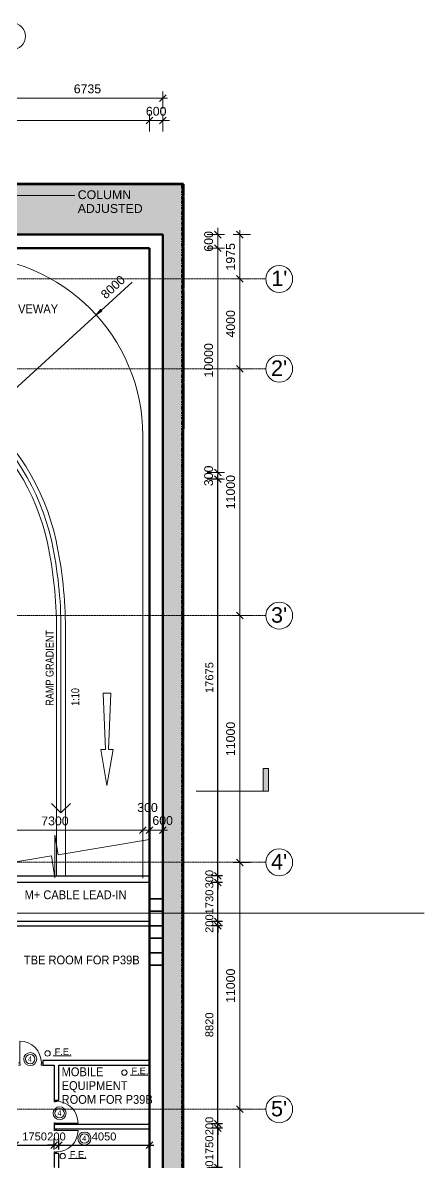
# Model space of a CAD drawing. Header units: millimetres. Extents: x -309924 to 219496, y -330797 to 211873.
# Drawn here: x 117331 to 135252, y 161093 to 211873 of the extents above; entities that cross this region are included whole.
import ezdxf

# ---------------------------------------------------------------- set-up
doc = ezdxf.new("R2010")
doc.units = ezdxf.units.MM
for name, pattern in [('Double dash', [24.5, 10, -3, 2, -3, 2, -4.5]), ('Double dash_2_', [42.8625, 15.875, -4.7625, 6.35, -4.7625, 6.35, -4.7625]), ('Grid Line', [21, 12, -3, 3, -3])]:
    doc.linetypes.add(name, pattern=pattern)
for name, color, linetype, lineweight in [('0-1', 7, 'Continuous', 5), ('0-3', 7, 'Double dash_2_', 50), ('A-ANNO-DIMS', 7, 'Continuous', 9), ('A-ANNO-NOTE', 7, 'Continuous', 5), ('A-ANNO-NOTE-1', 7, 'Continuous', 20), ('A-DETL', 102, 'Continuous', 5), ('A-DOOR', 7, 'Continuous', 5), ('A-FLOR', 7, 'Continuous', 18), ('A-FLOR-LEVL-1', 7, 'Continuous', 9), ('A-WALL-2', 7, 'Continuous', 35), ('A-WALL-3', 7, 'Continuous', 13), ('C-PROP-LINE', 7, 'Double dash', 70), ('C-PROP-LINE-1', 7, 'Double dash_2_', 50), ('Dims-M_ANCILLARYBUILDING1-F_dwg-1', 7, 'Continuous', 9), ('G-ANNO-TEXT', 7, 'Continuous', 5), ('I-WALL', 7, 'Continuous', 9), ('OAP030__', 7, 'Continuous', 13), ('OAP280_W', 210, 'Continuous', 50), ('S-COLS-2', 7, 'Continuous', 35), ('S-COLS-4', 7, 'Continuous', 13), ('S-GRID-1', 7, 'Grid Line', 5), ('S-GRID-IDEN', 7, 'Continuous', 5), ('UNDERLINE', 10, 'Continuous', 30)]:
    doc.layers.add(name, color=color, linetype=linetype, lineweight=lineweight)
doc.layers.add('A-DETL-GENF-5', color=7, linetype='Continuous', lineweight=9, true_color=0x525252)
doc.layers.add('A-WALL-PATT-1', color=7, linetype='Continuous', lineweight=9, true_color=0x009369)
doc.styles.add('Arial Narrow', font='ARIALN.TTF', dxfattribs={"height": 353.981763})
doc.styles.add('Arial_1', font='arial.ttf', dxfattribs={"height": 393.413174})
doc.styles.add('Arial_11', font='arial.ttf', dxfattribs={"height": 354.071856})
doc.styles.add('Arial_2', font='arial.ttf', dxfattribs={"height": 1.475299})
doc.styles.add('Arial_4', font='arial.ttf', dxfattribs={"height": 688.473054})
doc.styles.add('Arial_5', font='arial.ttf', dxfattribs={"width": 0.9, "height": 393.413174})
doc.styles.add('Arial_6', font='arial.ttf', dxfattribs={"height": 1.18024})
doc.styles.add('Arial_7', font='arial.ttf', dxfattribs={"width": 0.8, "height": 1.967066})
doc.dimstyles.new('Diagonal_-_2_0mm_Arial', dxfattribs={"dimscale": 304.8, "dimtxt": 500, "dimasz": 0.984252, "dimexe": 0.984252, "dimexo": 0.984252, "dimgap": 0.656168, "dimtad": 1, "dimdec": 0, "dimrnd": 5, "dimzin": 0, "dimdsep": 46, "dimtxsty": 'Arial_11', "dimblk1": 'OBLIQUE', "dimblk2": 'OBLIQUE', "dimsah": 1, "dimcen": 0.09, "dimdle": 0.656168, "dimadec": 0, "dimazin": 0, "dimtfac": 1, "dimtdec": 4, "dimtix": 1, "dimtmove": 0, "dimatfit": 3, "dimfxl": 1, "dimtvp": 1, "dimtolj": 1, "dimtzin": 0, "dimarcsym": 2})

# ---------------------------------------------------------------- blocks, each defined once
blk = doc.blocks.new('Family - ___-1112717-B2_F PLAN _2 OF 2_')
at = {"layer": 'C-PROP-LINE', "ltscale": 0.5}
for p, q in [((124200, 204684), (75195, 204615)), ((124469, 204684), (124200, 204684)), ((124462, 151157), (124469, 204684))]:
    blk.add_line(p, q, dxfattribs=at)
blk = doc.blocks.new('Grid - 3mm-2917264-B2_F PLAN _2 OF 2_')
at = {"layer": 'S-GRID-IDEN'}
blk.add_circle((0, 0), 3, dxfattribs=at)
blk = doc.blocks.new('Family - ___-2785461-B2_F PLAN _2 OF 2_')
at = {"layer": 'C-PROP-LINE'}
for p, q in [((124467, 204681), (75361, 204681)), ((124499, 204681), (124468, 204681)), ((124491, 135185), (124499, 204681))]:
    blk.add_line(p, q, dxfattribs=at)
blk = doc.blocks.new('Family - ___-36030423-B2_F PLAN _2 OF 2_')
at = {"layer": 'C-PROP-LINE'}
for p, q in [((124467, 204681), (75361, 204681)), ((124499, 204681), (124468, 204681)), ((124491, 135185), (124499, 204681))]:
    blk.add_line(p, q, dxfattribs=at)
blk = doc.blocks.new('Family - ___-3197506-B2_F PLAN _2 OF 2_')
at = {"layer": 'C-PROP-LINE-1'}
for p, q in [((124467, 204681), (75361, 204681)), ((124499, 204681), (124468, 204681)), ((124491, 135185), (124499, 204681))]:
    blk.add_line(p, q, dxfattribs=at)
blk = doc.blocks.new('Section - M_Section Tail - Filled-17576198-0510')
at = {"layer": 'Dims-M_ANCILLARYBUILDING1-F_dwg-1'}
blk.add_hatch(color=256, dxfattribs=at).paths.add_polyline_path([(0, 5), (0, 0), (-1.2, 0), (-1.2, 5)], flags=0)
for p, q in [((0, 5), (-1.2, 5)), ((-1.2, 5), (-1.2, 0)), ((0, 0), (0, 5)), ((-1.2, 0), (0, 0))]:
    blk.add_line(p, q, dxfattribs=at)
blk = doc.blocks.new('A$C2C6E4749')
at = {"layer": 'Dims-M_ANCILLARYBUILDING1-F_dwg-1'}
blk.add_line((77724, 3178), (80709, 3178), dxfattribs=at)
at = {"layer": 'Dims-M_ANCILLARYBUILDING1-F_dwg-1', "extrusion": (0, 0, -1), "xscale": 199.9999999999998, "yscale": 199.9999999999998, "zscale": 199.9999999999998}
blk.add_blockref('Section - M_Section Tail - Filled-17576198-0510', (-80709, 3178), dxfattribs=at)
blk = doc.blocks.new('ARC_DOOR_T10_SINGLE_BASIC - 900x2100mm-43282637-A3_B2_F')
at = {"layer": 'A-DOOR', "lineweight": 9}
for p, q in [((-469, 100), (-544, 100)), ((-544, 0), (-484, 0)), ((-484, 0), (-484, 53)), ((-484, 53), (-469, 53)), ((-469, 53), (-469, 100)), ((544, 100), (469, 100)), ((469, 100), (469, 53)), ((469, 53), (484, 53)), ((484, 53), (484, 0)), ((484, 0), (544, 0))]:
    blk.add_line(p, q, dxfattribs=at)
at = {"layer": 'A-DOOR'}
blk.add_line((481, 0), (481, -962), dxfattribs=at)
blk.add_arc((481, 0), 962, 180, 270, dxfattribs=at)
blk = doc.blocks.new('ARC_DOOR_T10_SINGLE_BASIC - 900x2100mm-43282633-A3_B2_F')
at = {"layer": 'A-DOOR'}
blk.add_line((481, 0), (481, 962), dxfattribs=at)
at = {"layer": 'A-DOOR', "lineweight": 9}
for p, q in [((-544, 0), (-484, 0)), ((-469, -100), (-544, -100)), ((-484, 0), (-484, -53)), ((-484, -53), (-469, -53)), ((-469, -53), (-469, -100)), ((469, -100), (469, -53)), ((469, -53), (484, -53)), ((544, -100), (469, -100)), ((484, 0), (544, 0)), ((484, -53), (484, 0))]:
    blk.add_line(p, q, dxfattribs=at)
at = {"layer": 'A-DOOR'}
blk.add_arc((481, 0), 962, 90, 180, dxfattribs=at)
blk = doc.blocks.new('Dims-B2-FPLAN_2OF2__dwg__Oblique-5772969-B2_F PLAN _2 OF 2_')
at = {"layer": 'A-ANNO-DIMS'}
blk.add_line((-0.5, -0.5), (0.5, 0.5), dxfattribs=at)
blk = doc.blocks.new('_Oblique')
at = {"color": 0, "linetype": 'ByBlock', "lineweight": -2}
blk.add_line((-0.5, -0.5), (0.5, 0.5), dxfattribs=at)
blk = doc.blocks.new('*D233')
at = {"layer": 'A-ANNO-DIMS', "color": 0, "lineweight": -2, "transparency": 16777216}
for p, q in [((126243, 191531), (125743, 191531)), ((126043, 173656), (126043, 191731)), ((126243, 173856), (125743, 173856))]:
    blk.add_line(p, q, dxfattribs=at)
at = {"layer": 'Defpoints', "color": 0, "transparency": 16777216}
for p in [(126043, 191531), (126543, 191531), (126543, 173856)]:
    blk.add_point(p, dxfattribs=at)
at = {"layer": 'A-ANNO-DIMS', "color": 0, "lineweight": -2, "transparency": 16777216, "xscale": 299.9999999999999, "yscale": 299.9999999999999, "zscale": 299.9999999999999}
for p, rotation in [((126043, 191531), 90), ((126043, 173856), 270)]:
    blk.add_blockref('_Oblique', p, dxfattribs=dict(at, rotation=rotation))
at = {"layer": 'A-ANNO-DIMS', "color": 0, "transparency": 16777216, "insert": (125662, 182693), "char_height": 354.1, "attachment_point": 5, "rotation": 90, "style": 'Arial_11'}
blk.add_mtext('\\A1;17675', dxfattribs=at)
blk = doc.blocks.new('*D234')
at = {"layer": 'A-ANNO-DIMS', "color": 0, "lineweight": -2, "transparency": 16777216}
for p, q in [((126243, 173856), (125743, 173856)), ((126043, 173856), (126043, 174156)), ((126043, 173556), (126043, 173856)), ((126243, 173556), (125743, 173556)), ((126043, 173556), (126043, 173256))]:
    blk.add_line(p, q, dxfattribs=at)
at = {"layer": 'Defpoints', "color": 0, "transparency": 16777216}
for p in [(126043, 173856), (126543, 173856), (126543, 173556)]:
    blk.add_point(p, dxfattribs=at)
at = {"layer": 'A-ANNO-DIMS', "color": 0, "lineweight": -2, "transparency": 16777216, "xscale": 299.9999999999999, "yscale": 299.9999999999999, "zscale": 299.9999999999999}
for p, rotation in [((126043, 173856), 270), ((126043, 173556), 90)]:
    blk.add_blockref('_Oblique', p, dxfattribs=dict(at, rotation=rotation))
at = {"layer": 'A-ANNO-DIMS', "color": 0, "transparency": 16777216, "insert": (125662, 173706), "char_height": 354.1, "attachment_point": 5, "rotation": 90, "style": 'Arial_11'}
blk.add_mtext('\\A1;300', dxfattribs=at)
blk = doc.blocks.new('*D235')
at = {"layer": 'A-ANNO-DIMS', "color": 0, "lineweight": -2, "transparency": 16777216}
for p, q in [((126043, 171626), (126043, 173756)), ((126243, 173556), (125743, 173556)), ((126243, 171826), (125743, 171826))]:
    blk.add_line(p, q, dxfattribs=at)
at = {"layer": 'Defpoints', "color": 0, "transparency": 16777216}
for p in [(126043, 173556), (126543, 173556), (126543, 171826)]:
    blk.add_point(p, dxfattribs=at)
at = {"layer": 'A-ANNO-DIMS', "color": 0, "lineweight": -2, "transparency": 16777216, "xscale": 299.9999999999999, "yscale": 299.9999999999999, "zscale": 299.9999999999999}
for p, rotation in [((126043, 173556), 90), ((126043, 171826), 270)]:
    blk.add_blockref('_Oblique', p, dxfattribs=dict(at, rotation=rotation))
at = {"layer": 'A-ANNO-DIMS', "color": 0, "transparency": 16777216, "insert": (125662, 172691), "char_height": 354.1, "attachment_point": 5, "rotation": 90, "style": 'Arial_11'}
blk.add_mtext('\\A1;1730', dxfattribs=at)
blk = doc.blocks.new('*D236')
at = {"layer": 'A-ANNO-DIMS', "color": 0, "lineweight": -2, "transparency": 16777216}
for p, q in [((126243, 171826), (125743, 171826)), ((126043, 171826), (126043, 172126)), ((126043, 171626), (126043, 171826)), ((126243, 171626), (125743, 171626)), ((126043, 171626), (126043, 171326))]:
    blk.add_line(p, q, dxfattribs=at)
at = {"layer": 'Defpoints', "color": 0, "transparency": 16777216}
for p in [(126043, 171826), (126543, 171826), (126543, 171626)]:
    blk.add_point(p, dxfattribs=at)
at = {"layer": 'A-ANNO-DIMS', "color": 0, "lineweight": -2, "transparency": 16777216, "xscale": 299.9999999999999, "yscale": 299.9999999999999, "zscale": 299.9999999999999}
for p, rotation in [((126043, 171826), 270), ((126043, 171626), 90)]:
    blk.add_blockref('_Oblique', p, dxfattribs=dict(at, rotation=rotation))
at = {"layer": 'A-ANNO-DIMS', "color": 0, "transparency": 16777216, "insert": (125662, 171726), "char_height": 354.1, "attachment_point": 5, "rotation": 90, "style": 'Arial_11'}
blk.add_mtext('\\A1;200', dxfattribs=at)
blk = doc.blocks.new('*D237')
at = {"layer": 'A-ANNO-DIMS', "color": 0, "lineweight": -2, "transparency": 16777216}
for p, q in [((126043, 162607), (126043, 171826)), ((126243, 171626), (125743, 171626)), ((126243, 162807), (125743, 162807))]:
    blk.add_line(p, q, dxfattribs=at)
at = {"layer": 'Defpoints', "color": 0, "transparency": 16777216}
for p in [(126043, 171626), (126543, 171626), (126543, 162807)]:
    blk.add_point(p, dxfattribs=at)
at = {"layer": 'A-ANNO-DIMS', "color": 0, "lineweight": -2, "transparency": 16777216, "xscale": 299.9999999999999, "yscale": 299.9999999999999, "zscale": 299.9999999999999}
for p, rotation in [((126043, 171626), 90), ((126043, 162807), 270)]:
    blk.add_blockref('_Oblique', p, dxfattribs=dict(at, rotation=rotation))
at = {"layer": 'A-ANNO-DIMS', "color": 0, "transparency": 16777216, "insert": (125662, 167216), "char_height": 354.1, "attachment_point": 5, "rotation": 90, "style": 'Arial_11'}
blk.add_mtext('\\A1;8820', dxfattribs=at)
blk = doc.blocks.new('*D238')
at = {"layer": 'A-ANNO-DIMS', "color": 0, "lineweight": -2, "transparency": 16777216}
for p, q in [((126043, 162807), (126043, 163107)), ((126243, 162807), (125743, 162807)), ((126243, 162607), (125743, 162607)), ((126043, 162607), (126043, 162807)), ((126043, 162607), (126043, 162307))]:
    blk.add_line(p, q, dxfattribs=at)
at = {"layer": 'Defpoints', "color": 0, "transparency": 16777216}
for p in [(126043, 162807), (126543, 162807), (126543, 162607)]:
    blk.add_point(p, dxfattribs=at)
at = {"layer": 'A-ANNO-DIMS', "color": 0, "lineweight": -2, "transparency": 16777216, "xscale": 299.9999999999999, "yscale": 299.9999999999999, "zscale": 299.9999999999999}
for p, rotation in [((126043, 162807), 270), ((126043, 162607), 90)]:
    blk.add_blockref('_Oblique', p, dxfattribs=dict(at, rotation=rotation))
at = {"layer": 'A-ANNO-DIMS', "color": 0, "transparency": 16777216, "insert": (125662, 162707), "char_height": 354.1, "attachment_point": 5, "rotation": 90, "style": 'Arial_11'}
blk.add_mtext('\\A1;200', dxfattribs=at)
blk = doc.blocks.new('*D239')
at = {"layer": 'A-ANNO-DIMS', "color": 0, "lineweight": -2, "transparency": 16777216}
for p, q in [((126243, 162607), (125743, 162607)), ((126043, 160657), (126043, 162807)), ((126243, 160857), (125743, 160857))]:
    blk.add_line(p, q, dxfattribs=at)
at = {"layer": 'Defpoints', "color": 0, "transparency": 16777216}
for p in [(126043, 162607), (126543, 162607), (126543, 160857)]:
    blk.add_point(p, dxfattribs=at)
at = {"layer": 'A-ANNO-DIMS', "color": 0, "lineweight": -2, "transparency": 16777216, "xscale": 299.9999999999999, "yscale": 299.9999999999999, "zscale": 299.9999999999999}
for p, rotation in [((126043, 162607), 90), ((126043, 160857), 270)]:
    blk.add_blockref('_Oblique', p, dxfattribs=dict(at, rotation=rotation))
at = {"layer": 'A-ANNO-DIMS', "color": 0, "transparency": 16777216, "insert": (125662, 161732), "char_height": 354.1, "attachment_point": 5, "rotation": 90, "style": 'Arial_11'}
blk.add_mtext('\\A1;1750', dxfattribs=at)
blk = doc.blocks.new('*D240')
at = {"layer": 'A-ANNO-DIMS', "color": 0, "lineweight": -2, "transparency": 16777216}
for p, q in [((126043, 160857), (126043, 161157)), ((126243, 160857), (125743, 160857)), ((126243, 160657), (125743, 160657)), ((126043, 160657), (126043, 160857)), ((126043, 160657), (126043, 160357))]:
    blk.add_line(p, q, dxfattribs=at)
at = {"layer": 'Defpoints', "color": 0, "transparency": 16777216}
for p in [(126043, 160857), (126543, 160857), (126543, 160657)]:
    blk.add_point(p, dxfattribs=at)
at = {"layer": 'A-ANNO-DIMS', "color": 0, "lineweight": -2, "transparency": 16777216, "xscale": 299.9999999999999, "yscale": 299.9999999999999, "zscale": 299.9999999999999}
for p, rotation in [((126043, 160857), 270), ((126043, 160657), 90)]:
    blk.add_blockref('_Oblique', p, dxfattribs=dict(at, rotation=rotation))
at = {"layer": 'A-ANNO-DIMS', "color": 0, "transparency": 16777216, "insert": (125662, 160757), "char_height": 354.1, "attachment_point": 5, "rotation": 90, "style": 'Arial_11'}
blk.add_mtext('\\A1;200', dxfattribs=at)
blk = doc.blocks.new('*D266')
at = {"layer": 'A-ANNO-DIMS', "color": 0, "lineweight": -2, "transparency": 16777216}
for p, q in [((116986, 161657), (116986, 162157)), ((118736, 161657), (118736, 162157)), ((116786, 161857), (118936, 161857))]:
    blk.add_line(p, q, dxfattribs=at)
at = {"layer": 'Defpoints', "color": 0, "transparency": 16777216}
for p in [(118736, 161857), (116986, 161357), (118736, 161357)]:
    blk.add_point(p, dxfattribs=at)
at = {"layer": 'A-ANNO-DIMS', "color": 0, "lineweight": -2, "transparency": 16777216, "xscale": 299.9999999999999, "yscale": 299.9999999999999, "zscale": 299.9999999999999, "rotation": 180}
blk.add_blockref('_Oblique', (116986, 161857), dxfattribs=at)
at = {"layer": 'A-ANNO-DIMS', "color": 0, "lineweight": -2, "transparency": 16777216, "xscale": 299.9999999999999, "yscale": 299.9999999999999, "zscale": 299.9999999999999}
blk.add_blockref('_Oblique', (118736, 161857), dxfattribs=at)
at = {"layer": 'A-ANNO-DIMS', "color": 0, "transparency": 16777216, "insert": (117861, 162238), "char_height": 354.1, "attachment_point": 5, "style": 'Arial_11'}
blk.add_mtext('\\A1;1750', dxfattribs=at)
blk = doc.blocks.new('*D267')
at = {"layer": 'A-ANNO-DIMS', "color": 0, "lineweight": -2, "transparency": 16777216}
for p, q in [((118736, 161657), (118736, 162157)), ((118936, 161657), (118936, 162157)), ((118736, 161857), (118436, 161857)), ((118736, 161857), (118936, 161857)), ((118936, 161857), (119236, 161857))]:
    blk.add_line(p, q, dxfattribs=at)
at = {"layer": 'Defpoints', "color": 0, "transparency": 16777216}
for p in [(118936, 161857), (118736, 161357), (118936, 161357)]:
    blk.add_point(p, dxfattribs=at)
at = {"layer": 'A-ANNO-DIMS', "color": 0, "lineweight": -2, "transparency": 16777216, "xscale": 299.9999999999999, "yscale": 299.9999999999999, "zscale": 299.9999999999999}
blk.add_blockref('_Oblique', (118736, 161857), dxfattribs=at)
at = {"layer": 'A-ANNO-DIMS', "color": 0, "lineweight": -2, "transparency": 16777216, "xscale": 299.9999999999999, "yscale": 299.9999999999999, "zscale": 299.9999999999999, "rotation": 180}
blk.add_blockref('_Oblique', (118936, 161857), dxfattribs=at)
at = {"layer": 'A-ANNO-DIMS', "color": 0, "transparency": 16777216, "insert": (118836, 162238), "char_height": 354.1, "attachment_point": 5, "style": 'Arial_11'}
blk.add_mtext('\\A1;200', dxfattribs=at)
blk = doc.blocks.new('*D268')
at = {"layer": 'A-ANNO-DIMS', "color": 0, "lineweight": -2, "transparency": 16777216}
for p, q in [((118936, 161657), (118936, 162157)), ((122986, 161657), (122986, 162157)), ((118736, 161857), (123186, 161857))]:
    blk.add_line(p, q, dxfattribs=at)
at = {"layer": 'Defpoints', "color": 0, "transparency": 16777216}
for p in [(122986, 161857), (118936, 161357), (122986, 161357)]:
    blk.add_point(p, dxfattribs=at)
at = {"layer": 'A-ANNO-DIMS', "color": 0, "lineweight": -2, "transparency": 16777216, "xscale": 299.9999999999999, "yscale": 299.9999999999999, "zscale": 299.9999999999999, "rotation": 180}
blk.add_blockref('_Oblique', (118936, 161857), dxfattribs=at)
at = {"layer": 'A-ANNO-DIMS', "color": 0, "lineweight": -2, "transparency": 16777216, "xscale": 299.9999999999999, "yscale": 299.9999999999999, "zscale": 299.9999999999999}
blk.add_blockref('_Oblique', (122986, 161857), dxfattribs=at)
at = {"layer": 'A-ANNO-DIMS', "color": 0, "transparency": 16777216, "insert": (120961, 162238), "char_height": 354.1, "attachment_point": 5, "style": 'Arial_11'}
blk.add_mtext('\\A1;4050', dxfattribs=at)
blk = doc.blocks.new('ARC_ANN_FIRE-RATING_four-240240')
at = {"layer": 'A-ANNO-NOTE'}
for radius in [290, 210]:
    blk.add_circle((72082, 123802), radius, dxfattribs=at)
at = {"layer": 'A-ANNO-NOTE', "insert": (72072, 123926), "char_height": 236, "width": 218.88, "attachment_point": 2, "line_spacing_factor": 0.938532, "style": 'Arial_7'}
blk.add_mtext('4', dxfattribs=at)

msp = doc.modelspace()

# ---------------------------------------------------------------- hatches: boundary and pattern name
at = {"layer": 'A-ANNO-DIMS'}
msp.add_hatch(color=256, dxfattribs=at).paths.add_polyline_path([(120608.7, 198854.4), (120797.2, 199093.1), (120864.4, 199019.1)], flags=0)
at = {"layer": 'A-DETL-GENF-5'}
h = msp.add_hatch(dxfattribs=at)
h.set_pattern_fill('FP_5', color=256, style=0, pattern_type=2)
h.set_pattern_definition([(45, (0, 0), (1e-13, 1796.051), [1270, -1270]), (45, (-336.8, 336.8), (1e-13, 1796.051), [1270, -1270]), (45, (-673.5, 673.5), (1e-13, 1796.051), [1270, -1270]), (135, (-673.5, 898), (-1796.051, 1e-13), [1270, -1270]), (135, (-336.8, 1234.8), (-1796.051, 1e-13), [1270, -1270]), (135, (0, 1571.5), (-1796.051, 1e-13), [1270, -1270])])
h.paths.add_polyline_path([(9600.4, 129032.5), (9601.2, 161178.1), (78643.5, 202430.8), (123587.6, 202430.6), (123586.1, 139689.7), (115551, 129032.5), (116650, 129032.5), (123219.4, 137750.4), (124355.1, 137750.4), (124462.4, 151156.8), (124469, 204683.5), (-4678.3, 204683.5), (-4667.2, 161414.7), (-1657.7, 160831.2), (3415.6, 163862.5), (5580.2, 160240), (506.8, 157208.6), (-1654.1, 160825.1), (-4667.8, 161403.5), (-4678.3, 129032.5), (7685, 129032.5)])

# ---------------------------------------------------------------- linework, layer by layer
at = {"layer": 'A-ANNO-DIMS'}
for p, q in [((123586.3, 208032), (123586.3, 208812.9)), ((116651.5, 208512.9), (123786.3, 208512.9)), ((123586.6, 207032), (123586.6, 207812.8)), ((9401.2, 207512.8), (123886.6, 207512.8)), ((126043.1, 191230.7), (126043.1, 202730.6)), ((127022.7, 132806.2), (127022.7, 202630.8)), ((125562.2, 202430.6), (126343.1, 202430.6)), ((127503.7, 202430.8), (126722.7, 202430.8)), ((122218.1, 200316.1), (120830.8, 199056.1)), ((120608.7, 198854.4), (120797.2, 199093.1)), ((120797.2, 199093.1), (120864.4, 199019.1)), ((114686.6, 193475.9), (120608.7, 198854.4)), ((120864.4, 199019.1), (120608.7, 198854.4)), ((114351.3, 175886.7), (123786.6, 175886.7)), ((123586.6, 175405.7), (123586.6, 176186.7))]:
    msp.add_line(p, q, dxfattribs=at)
at = {"layer": 'A-ANNO-DIMS', "flags": 128}
for points in [[(122986.5, 207031.9), (122986.5, 207812.8)], [(125562.2, 201830.6), (126343.1, 201830.6)], [(127503.7, 200456.2), (126722.7, 200456.2)], [(126722.7, 196456.2), (127503.7, 196456.2)], [(126343.1, 191830.7), (125562.2, 191830.7)], [(126343.1, 191530.7), (125562.2, 191530.7)], [(126722.7, 185456.2), (127503.7, 185456.2)], [(122986.3, 176186.7), (122986.3, 175405.7)], [(126722.7, 174456), (127503.7, 174456)], [(126722.7, 163456), (127503.7, 163456)]]:
    msp.add_lwpolyline(points, dxfattribs=at)
at = {"layer": 'A-ANNO-NOTE'}
for centre in [(118438.1, 165940.6), (121867.1, 165087.3), (119114.2, 161363.5)]:
    msp.add_circle(centre, 120, dxfattribs=at)
at = {"layer": 'A-ANNO-NOTE-1'}
for p, q in [((118690.9, 165831.2), (119489, 165831.2)), ((122119.9, 164978), (122918, 164978)), ((119367, 161254.1), (120165.2, 161254.1))]:
    msp.add_line(p, q, dxfattribs=at)
at = {"layer": 'A-DETL'}
for p, q in [((122686.6, 193475.9), (122686.7, 173756.7)), ((122686.6, 191650.2), (122686.6, 193475.9)), ((118837.5, 184879.7), (118837.5, 173856)), ((119036.6, 184879.8), (119036.6, 176657.7)), ((119237.5, 184879.7), (119237.5, 173856)), ((121028.4, 179493), (120924, 182001.8)), ((120924, 182001.8), (121257.6, 182001.8)), ((121257.6, 182001.8), (121153.2, 179493)), ((121090.8, 177877.8), (120820, 179493)), ((120820, 179493), (121028.4, 179493)), ((121361.6, 179493), (121090.8, 177877.8)), ((121153.2, 179493), (121361.6, 179493)), ((119036.6, 176657.7), (118612.3, 177081.9)), ((119036.6, 176657.7), (119460.8, 177081.9)), ((118768.1, 173772.6), (118768, 175672)), ((118768, 175672), (118914.7, 174796.6)), ((118914.7, 174796.6), (122985.5, 175479.1)), ((114550.5, 174064.9), (118621.2, 174747.4)), ((118768.1, 173772.6), (118621.2, 174747.4))]:
    msp.add_line(p, q, dxfattribs=at)
for centre, radius, start, end in [((114686.6, 193475.9), 8000, 0, 90), ((108654.7, 186575.9), 10200, 12.24024, 90), ((108655.7, 186575.8), 10400, 12.24024, 90), ((108655.7, 186575.8), 10000, 12.24024, 90), ((100837.5, 184879.7), 18000, 0, 12.24024), ((100836.6, 184879.8), 18200, 0, 12.24024), ((100837.5, 184879.7), 18400, 0, 12.24024)]:
    msp.add_arc(centre, radius, start, end, dxfattribs=at)
at = {"layer": 'A-FLOR'}
msp.add_line((123586.1, 139690.5), (123587.6, 202430.6), dxfattribs=at)
at = {"layer": 'A-FLOR-LEVL-1'}
msp.add_line((122986.4, 201830.6), (122986.4, 195633.3), dxfattribs=at)
at = {"layer": 'A-WALL-2'}
for p, q in [((123586.4, 202430.6), (117601.4, 202430.6)), ((123586.3, 172829.4), (123586.4, 202430.6)), ((122986.4, 201830.6), (122986.3, 172829.4)), ((122986.3, 172829.4), (123586.3, 172829.4)), ((122986.3, 172281.7), (122986.3, 171629.4)), ((123586.3, 172281.7), (122986.3, 172281.7)), ((123586.3, 171629.4), (123586.3, 172281.7)), ((122986.3, 171629.4), (123586.3, 171629.4)), ((122986.3, 171081.7), (122986.3, 170429.4)), ((123586.3, 171081.7), (122986.3, 171081.7)), ((123586.3, 170429.4), (123586.3, 171081.7)), ((122986.3, 170429.4), (123586.3, 170429.4)), ((122986.3, 169881.7), (122986.1, 139890.5)), ((123586.3, 169881.7), (122986.3, 169881.7)), ((123586.1, 139690.5), (123586.3, 169881.7))]:
    msp.add_line(p, q, dxfattribs=at)
at = {"layer": 'A-WALL-3'}
for p, q in [((122986.3, 172280.7), (122986.3, 172830.3)), ((123586.3, 172830.3), (123586.3, 172280.7)), ((122986.3, 171080.7), (122986.3, 171630.3)), ((123586.3, 171630.3), (123586.3, 171080.7)), ((122986.3, 169880.7), (122986.3, 170430.3)), ((123586.3, 170430.3), (123586.3, 169880.7))]:
    msp.add_line(p, q, dxfattribs=at)
at = {"layer": 'G-ANNO-TEXT'}
for p, q in [((108773, 204169.1), (119655.7, 204169.1)), ((100459.8, 172192), (135252.1, 172192))]:
    msp.add_line(p, q, dxfattribs=at)
at = {"layer": 'I-WALL', "lineweight": 30}
for p, q in [((114551.4, 173855.6), (122986.3, 173855.6)), ((115818.7, 173575.9), (122986.3, 173575.9)), ((122986.3, 171825.7), (104926.4, 171825.7)), ((122986.3, 171739.5), (122986.3, 171889.5)), ((116986.3, 171625.7), (122986.3, 171625.7)), ((122986.3, 165625.5), (118224.3, 165625.5)), ((118224.3, 165625.5), (118224.3, 165425.5)), ((118224.3, 165425.5), (118736.3, 165425.5)), ((118736.3, 165425.5), (118736.3, 163863.5)), ((118936.3, 163863.5), (118936.3, 165425.5)), ((118936.3, 165425.5), (122986.3, 165425.5)), ((118736.3, 163863.5), (118936.3, 163863.5)), ((118736.3, 162775.5), (118736.3, 162575.5)), ((122986.3, 162775.5), (118736.3, 162775.5)), ((118736.3, 162575.5), (122986.3, 162575.5)), ((118736.3, 161487.5), (118736.3, 160857.2)), ((118936.3, 161487.5), (118736.3, 161487.5)), ((118936.3, 159625), (118936.3, 161487.5))]:
    msp.add_line(p, q, dxfattribs=at)
at = {"layer": 'OAP030__'}
msp.add_line((122966.2, 186393.9), (122986.2, 186393.9), dxfattribs=at)
at = {"layer": 'OAP280_W'}
for p, q in [((123586.3, 202431), (116776.3, 202431)), ((123586.3, 139690.1), (123586.3, 202431)), ((116776.3, 201831), (122986.3, 201831)), ((122986.3, 173755.9), (122986.3, 201831)), ((122986.3, 153510.9), (122986.3, 173755.9))]:
    msp.add_line(p, q, dxfattribs=at)
at = {"layer": 'S-COLS-2'}
msp.add_line((117601.4, 202430.6), (116101.4, 202430.6), dxfattribs=at)
at = {"layer": 'S-COLS-4'}
msp.add_line((117751.4, 201830.7), (122986.4, 201830.7), dxfattribs=at)
at = {"layer": 'S-GRID-1'}
for p, q in [((128177.6, 200455.5), (-10507.9, 200456.2)), ((-10507.9, 196456.2), (128177.6, 196455.5)), ((-10508, 185456.2), (128177.5, 185455.5)), ((-10508.1, 174464.5), (128177.4, 174463.8)), ((-10508.1, 163456.2), (128177.4, 163455.5))]:
    msp.add_line(p, q, dxfattribs=at)

# ---------------------------------------------------------------- block references
at = {"xscale": 300, "yscale": 300, "zscale": 300}
for p in [(123586.3, 208512.9), (122986.5, 207512.8), (122986.3, 175886.7), (123586.6, 175886.7)]:
    msp.add_blockref('Dims-B2-FPLAN_2OF2__dwg__Oblique-5772969-B2_F PLAN _2 OF 2_', p, dxfattribs=at)
for p, rotation in [((123586.6, 207512.8), 180), ((126043.1, 202430.6), 270), ((127022.7, 202430.8), 90), ((126043.1, 201830.6), 90), ((127022.7, 200456.2), 90), ((127022.7, 200456.2), 270), ((127022.7, 196456.2), 90), ((127022.7, 196456.2), 270), ((126043.1, 191830.7), 270), ((126043.1, 191530.7), 90), ((127022.7, 185456.2), 90), ((127022.7, 185456.2), 270), ((122686.7, 175886.7), 180), ((122986.3, 175886.7), 180), ((127022.7, 174456), 90), ((127022.7, 174456), 270), ((127022.7, 163456), 90), ((127022.7, 163456), 270)]:
    msp.add_blockref('Dims-B2-FPLAN_2OF2__dwg__Oblique-5772969-B2_F PLAN _2 OF 2_', p, dxfattribs=dict(at, rotation=rotation))
at = {"layer": '0-1', "rotation": 359.9997000009001}
for name in ['Family - ___-2785461-B2_F PLAN _2 OF 2_', 'Family - ___-36030423-B2_F PLAN _2 OF 2_']:
    msp.add_blockref(name, (0, 0), dxfattribs=at)
at = {"layer": '0-3', "rotation": 359.9997000009001}
msp.add_blockref('Family - ___-3197506-B2_F PLAN _2 OF 2_', (0, 0), dxfattribs=at)
at = {"layer": 'A-DOOR'}
for name, p, rotation in [('ARC_DOOR_T10_SINGLE_BASIC - 900x2100mm-43282637-A3_B2_F', (117680.3, 165525.5), 180), ('ARC_DOOR_T10_SINGLE_BASIC - 900x2100mm-43282633-A3_B2_F', (118836.3, 163319.5), 270), ('ARC_DOOR_T10_SINGLE_BASIC - 900x2100mm-43282637-A3_B2_F', (118836.3, 162031.5), 90)]:
    msp.add_blockref(name, p, dxfattribs=dict(at, rotation=rotation))
at = {"layer": 'A-WALL-PATT-1'}
msp.add_blockref('A$C2C6E4749', (47351.3, 174455.9), dxfattribs=at)
at = {"layer": 'C-PROP-LINE'}
msp.add_blockref('Family - ___-1112717-B2_F PLAN _2 OF 2_', (0, 0), dxfattribs=at)
at = {"layer": 'S-GRID-IDEN', "xscale": 199.9999999999998, "yscale": 199.9999999999998, "zscale": 199.9999999999998}
for p, rotation in [((116851.5, 211272.6), 179.9996999996851), ((128777.6, 200455.5), 89.99969999999958), ((128777.6, 196455.5), 269.9996999999992), ((128777.5, 185455.5), 269.9996999999992), ((128777.5, 174455.5), 269.9996999999992), ((128777.4, 163455.5), 269.9996999999992)]:
    msp.add_blockref('Grid - 3mm-2917264-B2_F PLAN _2 OF 2_', p, dxfattribs=dict(at, rotation=rotation))
at = {"layer": 'UNDERLINE'}
for p in [(45581.7, 41886.6), (46895.2, 39472.2), (48004.2, 38345.3)]:
    msp.add_blockref('ARC_ANN_FIRE-RATING_four-240240', p, dxfattribs=at)

# ---------------------------------------------------------------- texts
at = {"layer": 'A-ANNO-DIMS', "char_height": 393.41, "attachment_point": 2, "line_spacing_factor": 0.938532, "style": 'Arial_1'}
for s, insert, width in [('6735', (120218.9, 209125.8), 1459.2), ('600', (123286.5, 208125.6), 1094.4), ('300', (122898.8, 177096.4), 1094.4), ('7300', (118768.8, 176499.6), 1459.2), ('600', (123575.1, 176519.4), 1094.4)]:
    msp.add_mtext(s, dxfattribs=dict(at, insert=insert, width=width))
for s, insert, width, rotation in [('600', (125430.4, 202130.6), 1094.4, 90), ('1975', (126410, 201443.5), 1459.2, 90), ('8000', (121223.6, 200240.5), 1459.2, 42.2456), ('4000', (126410, 198456.2), 1459.2, 90), ('10000', (125430.4, 196830.6), 1824, 90), ('300', (125430.2, 191680.7), 1094.4, 90), ('11000', (126410, 190956.2), 1824, 90), ('11000', (126410, 179956.1), 1824, 90), ('11000', (126410, 168956), 1824, 90)]:
    msp.add_mtext(s, dxfattribs=dict(at, insert=insert, width=width, rotation=rotation))
at = {"layer": 'A-ANNO-NOTE', "char_height": 295.06, "width": 900, "attachment_point": 2, "line_spacing_factor": 0.938532, "style": 'Arial_2'}
for insert in [(119132.9, 166163.7), (122561.8, 165310.4), (119809, 161586.6)]:
    msp.add_mtext('F.E.', dxfattribs=dict(at, insert=insert))
at = {"layer": 'G-ANNO-TEXT', "attachment_point": 1, "line_spacing_factor": 0.938532}
for s, insert, char_height, width, style in [('COLUMN ADJUSTED', (119785.7, 204408.3), 393.413, 2625.174, 'Arial_6'), ('DRIVEWAY', (116272.5, 199323.9), 393.41, 3115.2, 'Arial_5'), ('M+ CABLE LEAD-IN', (117413.2, 173207.9), 393.413, 5371.2, 'Arial_5'), ('TBE ROOM FOR P39B', (117382, 170303.3), 393.413, 5376.971, 'Arial_5'), ('MOBILE EQUIPMENT\\PROOM FOR P39B', (119065.9, 165319.9), 393.413, 4520.397, 'Arial_5')]:
    msp.add_mtext(s, dxfattribs=dict(at, insert=insert, char_height=char_height, width=width, style=style))
at = {"layer": 'G-ANNO-TEXT', "insert": (118353.4, 181432.7), "char_height": 353.982, "width": 4043.361, "attachment_point": 1, "rotation": 90, "line_spacing_factor": 0.968573, "style": 'Arial Narrow'}
msp.add_mtext('RAMP GRADIENT\\P\\P1:10', dxfattribs=at)
at = {"layer": 'S-GRID-IDEN', "char_height": 688.47, "width": 856.758, "attachment_point": 2, "line_spacing_factor": 0.938532, "style": 'Arial_4'}
for s, insert in [("1'", (128782.8, 200826)), ("2'", (128772.4, 196826.5)), ("3'", (128772.4, 185826.5)), ("4'", (128772.3, 174826.5)), ("5'", (128772.3, 163826.5))]:
    msp.add_mtext(s, dxfattribs=dict(at, insert=insert))

# ---------------------------------------------------------------- dimensions: what is measured, and where the dimension line sits
at = {"layer": 'A-ANNO-DIMS'}
for base, p1, p2, picture, middle in [((126043.1, 191530.7), (126543.1, 173856), (126543.1, 191530.7), '*D233', (125662.3, 182693.4)), ((126043.1, 173856), (126543.1, 173556.1), (126543.1, 173856), '*D234', (125662.2, 173706.1)), ((126043.1, 173556.1), (126543.1, 171825.7), (126543.1, 173556.1), '*D235', (125662.2, 172690.9)), ((126043.1, 171825.7), (126543.1, 171625.7), (126543.1, 171825.7), '*D236', (125662.3, 171725.7)), ((126043.1, 171625.7), (126543.1, 162807.1), (126543.1, 171625.7), '*D237', (125662.3, 167216.4)), ((126043.1, 162807.1), (126543.1, 162607.1), (126543.1, 162807.1), '*D238', (125662.3, 162707.1)), ((126043.1, 162607.1), (126543.1, 160857.1), (126543.1, 162607.1), '*D239', (125662.3, 161732.1)), ((126043.1, 160857.1), (126543.1, 160657.1), (126543.1, 160857.1), '*D240', (125662.3, 160757.1))]:
    dim = msp.add_linear_dim(base=base, p1=p1, p2=p2, angle=90, dimstyle='Diagonal_-_2_0mm_Arial', override={"dimpost": '<>', "dimtmove": 1, "dimarcsym": 2}, dxfattribs=at)
    dim.commit()
    dim.dimension.update_dxf_attribs({"geometry": picture, "text_midpoint": middle})
for base, p1, p2, picture, middle in [((118736.3, 161857.2), (116986.3, 161357.2), (118736.3, 161357.2), '*D266', (117861.3, 162237.9)), ((118936.3, 161857.2), (118736.3, 161357.2), (118936.3, 161357.2), '*D267', (118836.3, 162237.9)), ((122986.2, 161857.2), (118936.3, 161357.2), (122986.2, 161357.1), '*D268', (120961.3, 162237.9))]:
    dim = msp.add_linear_dim(base=base, p1=p1, p2=p2, dimstyle='Diagonal_-_2_0mm_Arial', override={"dimpost": '<>', "dimtmove": 1, "dimarcsym": 2}, dxfattribs=at)
    dim.commit()
    dim.dimension.update_dxf_attribs({"geometry": picture, "text_midpoint": middle})

doc.saveas('drawing.dxf')
